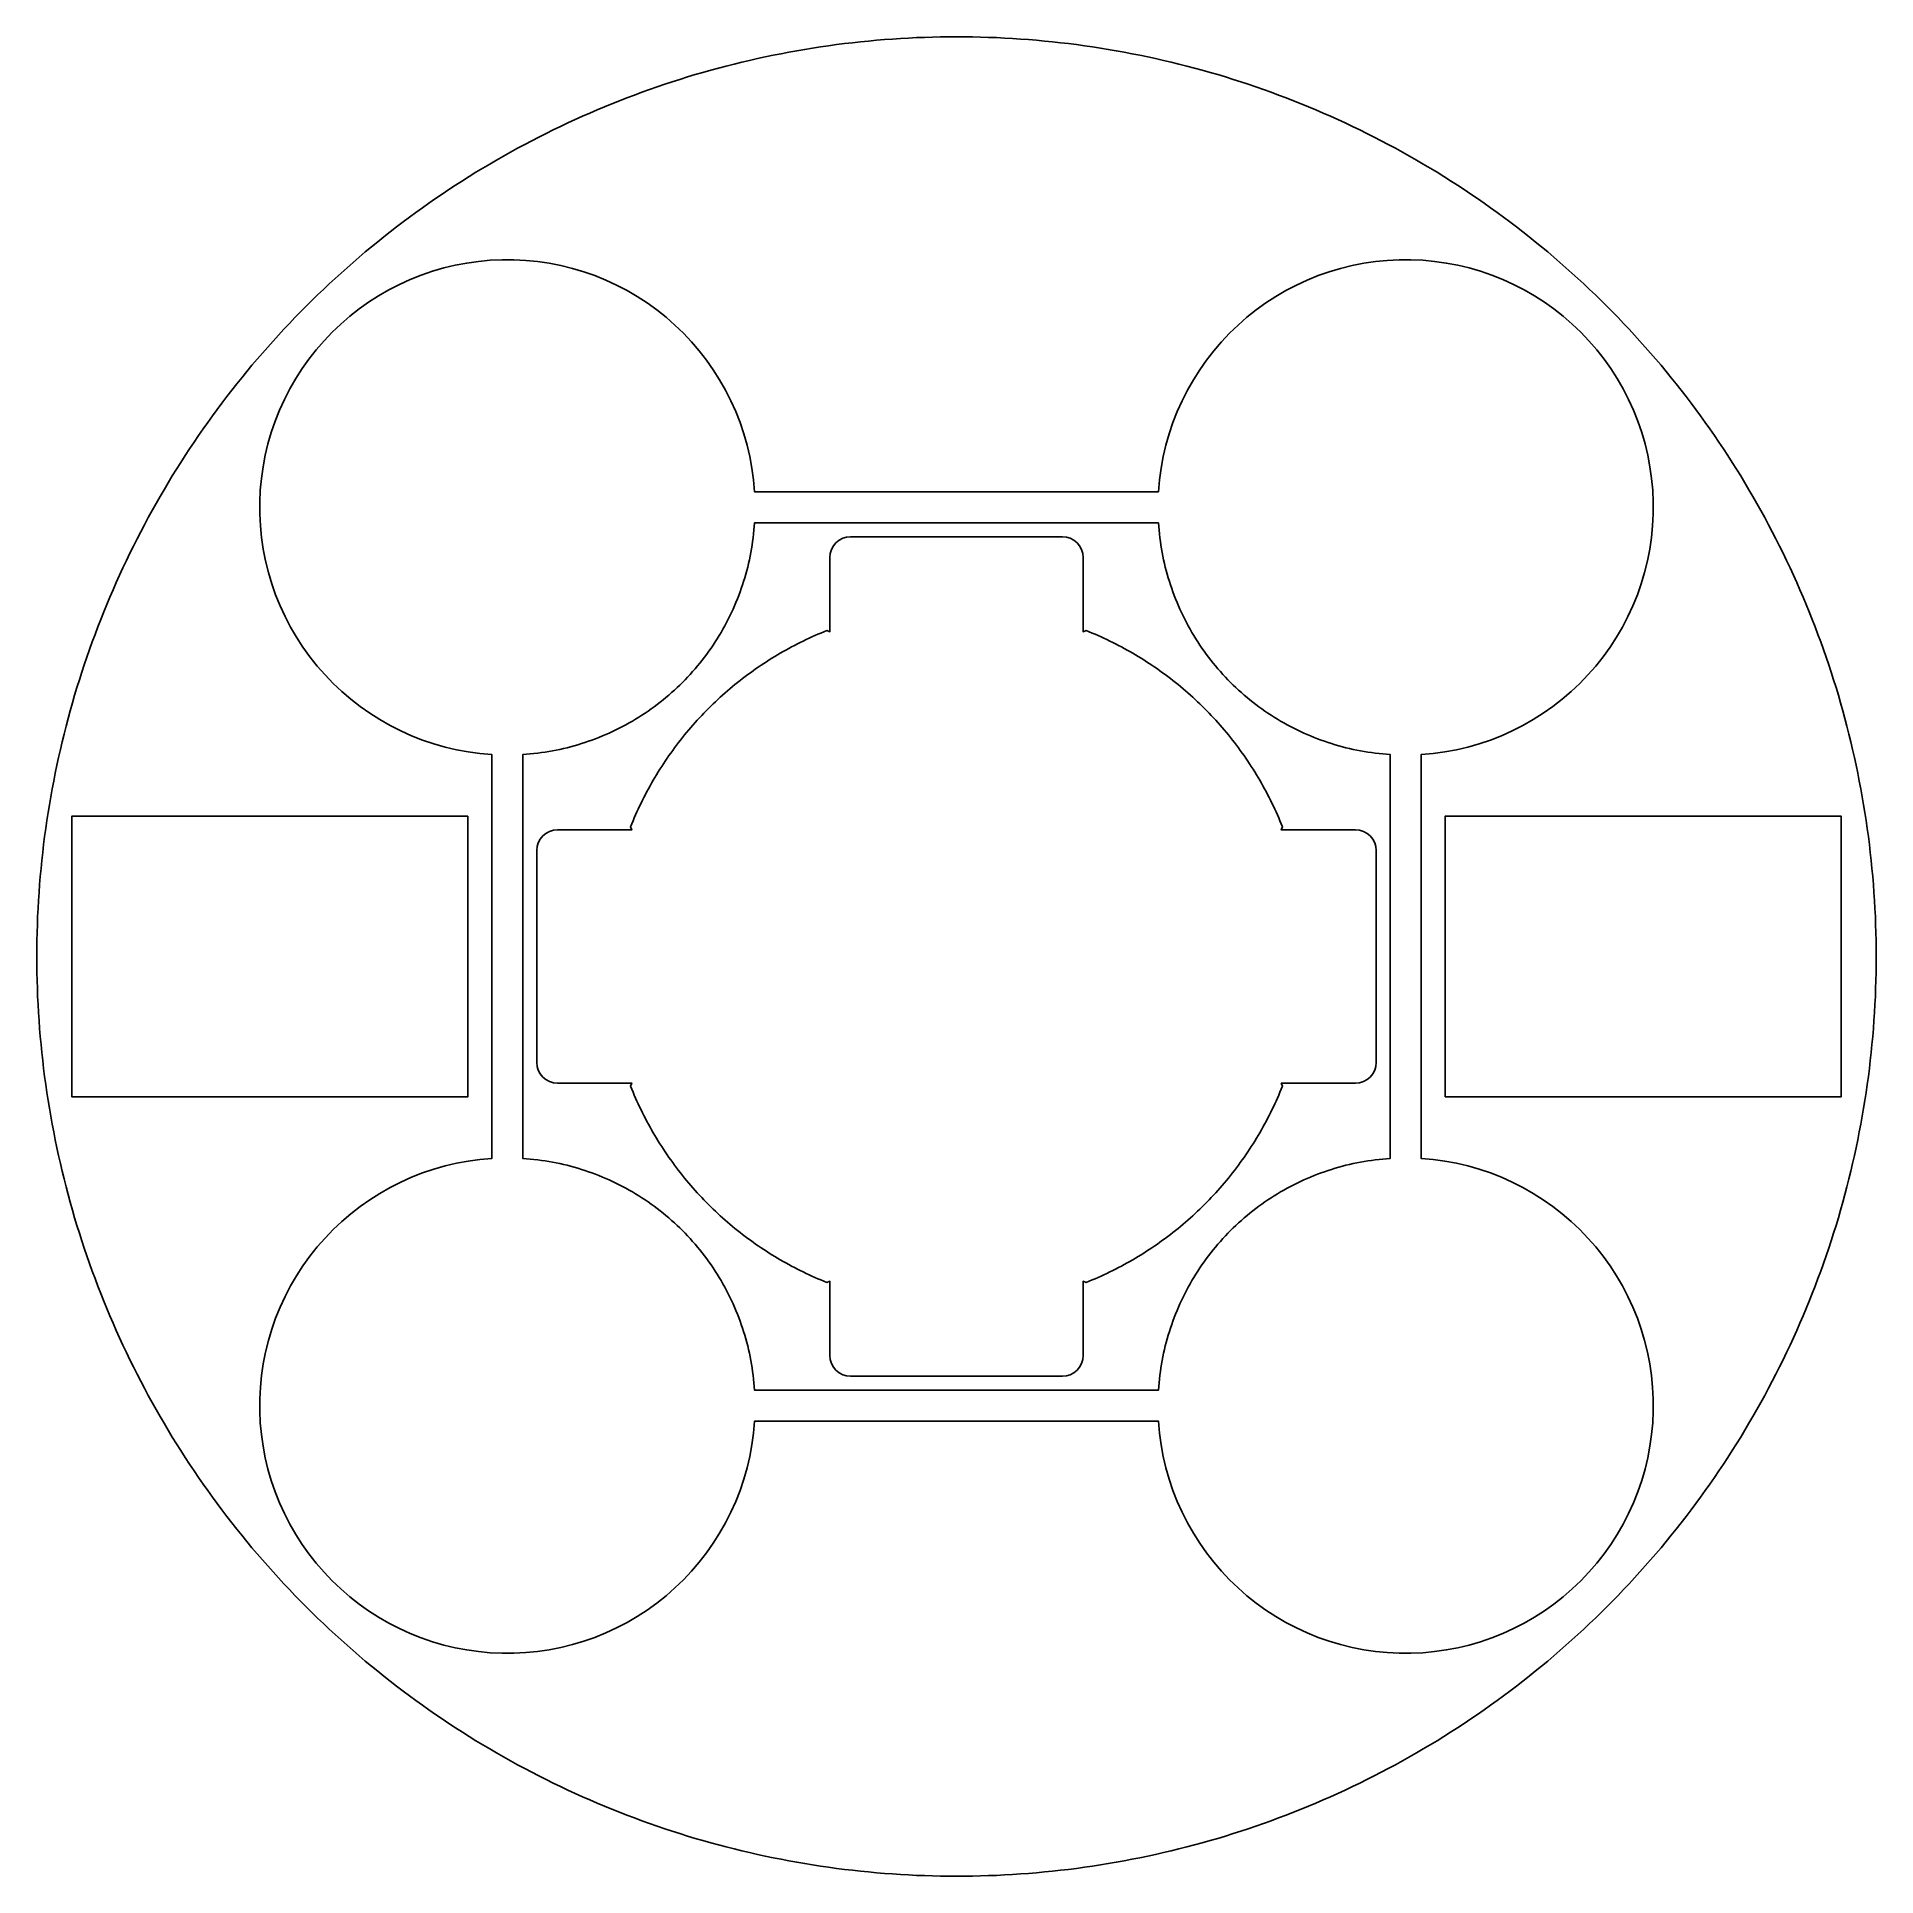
# Model space of a CAD drawing. Header units: millimetres. Extents: x -400 to 400, y -400 to 400.
import ezdxf

# ---------------------------------------------------------------- set-up
doc = ezdxf.new("R2010")
doc.units = ezdxf.units.MM

msp = doc.modelspace()

# ---------------------------------------------------------------- linework, layer by layer
at = {"layer": 'CORTE'}
for points in [[(399.6, 0), (399.5848, 3.4871), (399.5391, 6.974), (399.4631, 10.4603), (399.3566, 13.9458), (399.2197, 17.4303), (399.0524, 20.9134), (398.8547, 24.395), (398.6266, 27.8747), (398.3682, 31.3523), (398.0794, 34.8274), (397.7603, 38.3), (397.4109, 41.7696), (397.0313, 45.236), (396.6214, 48.699), (396.1814, 52.1583), (395.7111, 55.6136), (395.2107, 59.0646), (394.6803, 62.5112), (394.1197, 65.953), (393.5292, 69.3898), (392.9087, 72.8213), (392.2582, 76.2473), (391.5779, 79.6674), (390.8678, 83.0815), (390.1279, 86.4893), (389.3583, 89.8904), (388.559, 93.2848), (387.7302, 96.672), (386.8718, 100.0518), (385.984, 103.4241), (385.0667, 106.7885), (384.1202, 110.1447), (383.1444, 113.4925), (382.1394, 116.8317), (381.1053, 120.162), (380.0422, 123.4832), (378.9501, 126.7949), (377.8292, 130.097), (376.6795, 133.3892), (375.5012, 136.6712), (374.2942, 139.9429), (373.0587, 143.2038), (371.7949, 146.4539), (370.5027, 149.6928), (369.1823, 152.9203), (367.8337, 156.1362), (366.4572, 159.3401), (365.0528, 162.532), (363.6205, 165.7114), (362.1606, 168.8783), (360.6731, 172.0322), (359.1581, 175.1731), (357.6158, 178.3006), (356.0462, 181.4146), (354.4495, 184.5147), (352.8259, 187.6008), (351.1753, 190.6726), (349.498, 193.7299), (347.7941, 196.7725), (346.0638, 199.8), (344.307, 202.8123), (342.5241, 205.8092), (340.715, 208.7904), (338.88, 211.7557), (337.0192, 214.7049), (335.1328, 217.6378), (333.2208, 220.554), (331.2834, 223.4535), (329.3208, 226.3359), (327.3332, 229.2011), (325.3206, 232.0489), (323.2832, 234.879), (321.2212, 237.6912), (319.1347, 240.4853), (317.024, 243.2611), (314.8891, 246.0183), (312.7302, 248.7568), (310.5475, 251.4764), (308.3412, 254.1769), (306.1114, 256.8579), (303.8582, 259.5194), (301.5819, 262.1612), (299.2827, 264.783), (296.9607, 267.3846), (294.616, 269.9658), (292.2489, 272.5265), (289.8596, 275.0665), (287.4482, 277.5855), (285.0149, 280.0833), (282.5599, 282.5599), (280.0833, 285.0149), (277.5855, 287.4482), (275.0665, 289.8596), (272.5265, 292.2489), (269.9658, 294.616), (267.3846, 296.9607), (264.783, 299.2827), (262.1612, 301.5819), (259.5194, 303.8582), (256.8579, 306.1114), (254.1769, 308.3412), (251.4764, 310.5475), (248.7568, 312.7302), (246.0183, 314.8891), (243.2611, 317.024), (240.4853, 319.1347), (237.6912, 321.2212), (234.879, 323.2832), (232.0489, 325.3206), (229.2011, 327.3332), (226.3359, 329.3208), (223.4535, 331.2834), (220.554, 333.2208), (217.6378, 335.1328), (214.7049, 337.0192), (211.7557, 338.88), (208.7904, 340.715), (205.8092, 342.5241), (202.8123, 344.307), (199.8, 346.0638), (196.7725, 347.7941), (193.7299, 349.498), (190.6726, 351.1753), (187.6008, 352.8259), (184.5147, 354.4495), (181.4146, 356.0462), (178.3006, 357.6158), (175.1731, 359.1581), (172.0322, 360.6731), (168.8783, 362.1606), (165.7114, 363.6205), (162.532, 365.0528), (159.3401, 366.4572), (156.1362, 367.8337), (152.9203, 369.1823), (149.6928, 370.5027), (146.4539, 371.7949), (143.2038, 373.0587), (139.9429, 374.2942), (136.6712, 375.5012), (133.3892, 376.6795), (130.097, 377.8292), (126.7949, 378.9501), (123.4832, 380.0422), (120.162, 381.1053), (116.8317, 382.1394), (113.4925, 383.1444), (110.1447, 384.1202), (106.7885, 385.0667), (103.4241, 385.984), (100.0518, 386.8718), (96.672, 387.7302), (93.2848, 388.559), (89.8904, 389.3583), (86.4893, 390.1279), (83.0815, 390.8678), (79.6674, 391.5779), (76.2473, 392.2582), (72.8213, 392.9087), (69.3898, 393.5292), (65.953, 394.1197), (62.5112, 394.6803), (59.0646, 395.2107), (55.6136, 395.7111), (52.1583, 396.1814), (48.699, 396.6214), (45.236, 397.0313), (41.7696, 397.4109), (38.3, 397.7603), (34.8274, 398.0794), (31.3523, 398.3682), (27.8747, 398.6266), (24.395, 398.8547), (20.9134, 399.0524), (17.4303, 399.2197), (13.9458, 399.3566), (10.4603, 399.4631), (6.974, 399.5391), (3.4871, 399.5848), (0, 399.6), (-3.4871, 399.5848), (-6.974, 399.5391), (-10.4603, 399.4631), (-13.9458, 399.3566), (-17.4303, 399.2197), (-20.9134, 399.0524), (-24.395, 398.8547), (-27.8747, 398.6266), (-31.3523, 398.3682), (-34.8274, 398.0794), (-38.3, 397.7603), (-41.7696, 397.4109), (-45.236, 397.0313), (-48.699, 396.6214), (-52.1583, 396.1814), (-55.6136, 395.7111), (-59.0646, 395.2107), (-62.5112, 394.6803), (-65.953, 394.1197), (-69.3898, 393.5292), (-72.8213, 392.9087), (-76.2473, 392.2582), (-79.6674, 391.5779), (-83.0815, 390.8678), (-86.4893, 390.1279), (-89.8904, 389.3583), (-93.2848, 388.559), (-96.672, 387.7302), (-100.0518, 386.8718), (-103.4241, 385.984), (-106.7885, 385.0667), (-110.1447, 384.1202), (-113.4925, 383.1444), (-116.8317, 382.1394), (-120.162, 381.1053), (-123.4832, 380.0422), (-126.7949, 378.9501), (-130.097, 377.8292), (-133.3892, 376.6795), (-136.6712, 375.5012), (-139.9429, 374.2942), (-143.2038, 373.0587), (-146.4539, 371.7949), (-149.6928, 370.5027), (-152.9203, 369.1823), (-156.1362, 367.8337), (-159.3401, 366.4572), (-162.532, 365.0528), (-165.7114, 363.6205), (-168.8783, 362.1606), (-172.0322, 360.6731), (-175.1731, 359.1581), (-178.3006, 357.6158), (-181.4146, 356.0462), (-184.5147, 354.4495), (-187.6008, 352.8259), (-190.6726, 351.1753), (-193.7299, 349.498), (-196.7725, 347.7941), (-199.8, 346.0638), (-202.8123, 344.307), (-205.8092, 342.5241), (-208.7904, 340.715), (-211.7557, 338.88), (-214.7049, 337.0192), (-217.6378, 335.1328), (-220.554, 333.2208), (-223.4535, 331.2834), (-226.3359, 329.3208), (-229.2011, 327.3332), (-232.0489, 325.3206), (-234.879, 323.2832), (-237.6912, 321.2212), (-240.4853, 319.1347), (-243.2611, 317.024), (-246.0183, 314.8891), (-248.7568, 312.7302), (-251.4764, 310.5475), (-254.1769, 308.3412), (-256.8579, 306.1114), (-259.5194, 303.8582), (-262.1612, 301.5819), (-264.783, 299.2827), (-267.3846, 296.9607), (-269.9658, 294.616), (-272.5265, 292.2489), (-275.0665, 289.8596), (-277.5855, 287.4482), (-280.0833, 285.0149), (-282.5599, 282.5599), (-285.0149, 280.0833), (-287.4482, 277.5855), (-289.8596, 275.0665), (-292.2489, 272.5265), (-294.616, 269.9658), (-296.9607, 267.3846), (-299.2827, 264.783), (-301.5819, 262.1612), (-303.8582, 259.5194), (-306.1114, 256.8579), (-308.3412, 254.1769), (-310.5475, 251.4764), (-312.7302, 248.7568), (-314.8891, 246.0183), (-317.024, 243.2611), (-319.1347, 240.4853), (-321.2212, 237.6912), (-323.2832, 234.879), (-325.3206, 232.0489), (-327.3332, 229.2011), (-329.3208, 226.3359), (-331.2834, 223.4535), (-333.2208, 220.554), (-335.1328, 217.6378), (-337.0192, 214.7049), (-338.88, 211.7557), (-340.715, 208.7904), (-342.5241, 205.8092), (-344.307, 202.8123), (-346.0638, 199.8), (-347.7941, 196.7725), (-349.498, 193.7299), (-351.1753, 190.6726), (-352.8259, 187.6008), (-354.4495, 184.5147), (-356.0462, 181.4146), (-357.6158, 178.3006), (-359.1581, 175.1731), (-360.6731, 172.0322), (-362.1606, 168.8783), (-363.6205, 165.7114), (-365.0528, 162.532), (-366.4572, 159.3401), (-367.8337, 156.1362), (-369.1823, 152.9203), (-370.5027, 149.6928), (-371.7949, 146.4539), (-373.0587, 143.2038), (-374.2942, 139.9429), (-375.5012, 136.6712), (-376.6795, 133.3892), (-377.8292, 130.097), (-378.9501, 126.7949), (-380.0422, 123.4832), (-381.1053, 120.162), (-382.1394, 116.8317), (-383.1444, 113.4925), (-384.1202, 110.1447), (-385.0667, 106.7885), (-385.984, 103.4241), (-386.8718, 100.0518), (-387.7302, 96.672), (-388.559, 93.2848), (-389.3583, 89.8904), (-390.1279, 86.4893), (-390.8678, 83.0815), (-391.5779, 79.6674), (-392.2582, 76.2473), (-392.9087, 72.8213), (-393.5292, 69.3898), (-394.1197, 65.953), (-394.6803, 62.5112), (-395.2107, 59.0646), (-395.7111, 55.6136), (-396.1814, 52.1583), (-396.6214, 48.699), (-397.0313, 45.236), (-397.4109, 41.7696), (-397.7603, 38.3), (-398.0794, 34.8274), (-398.3682, 31.3523), (-398.6266, 27.8747), (-398.8547, 24.395), (-399.0524, 20.9134), (-399.2197, 17.4303), (-399.3566, 13.9458), (-399.4631, 10.4603), (-399.5391, 6.974), (-399.5848, 3.4871), (-399.6, 0), (-399.5848, -3.4871), (-399.5391, -6.974), (-399.4631, -10.4603), (-399.3566, -13.9458), (-399.2197, -17.4303), (-399.0524, -20.9134), (-398.8547, -24.395), (-398.6266, -27.8747), (-398.3682, -31.3523), (-398.0794, -34.8274), (-397.7603, -38.3), (-397.4109, -41.7696), (-397.0313, -45.236), (-396.6214, -48.699), (-396.1814, -52.1583), (-395.7111, -55.6136), (-395.2107, -59.0646), (-394.6803, -62.5112), (-394.1197, -65.953), (-393.5292, -69.3898), (-392.9087, -72.8213), (-392.2582, -76.2473), (-391.5779, -79.6674), (-390.8678, -83.0815), (-390.1279, -86.4893), (-389.3583, -89.8904), (-388.559, -93.2848), (-387.7302, -96.672), (-386.8718, -100.0518), (-385.984, -103.4241), (-385.0667, -106.7885), (-384.1202, -110.1447), (-383.1444, -113.4925), (-382.1394, -116.8317), (-381.1053, -120.162), (-380.0422, -123.4832), (-378.9501, -126.7949), (-377.8292, -130.097), (-376.6795, -133.3892), (-375.5012, -136.6712), (-374.2942, -139.9429), (-373.0587, -143.2038), (-371.7949, -146.4539), (-370.5027, -149.6928), (-369.1823, -152.9203), (-367.8337, -156.1362), (-366.4572, -159.3401), (-365.0528, -162.532), (-363.6205, -165.7114), (-362.1606, -168.8783), (-360.6731, -172.0322), (-359.1581, -175.1731), (-357.6158, -178.3006), (-356.0462, -181.4146), (-354.4495, -184.5147), (-352.8259, -187.6008), (-351.1753, -190.6726), (-349.498, -193.7299), (-347.7941, -196.7725), (-346.0638, -199.8), (-344.307, -202.8123), (-342.5241, -205.8092), (-340.715, -208.7904), (-338.88, -211.7557), (-337.0192, -214.7049), (-335.1328, -217.6378), (-333.2208, -220.554), (-331.2834, -223.4535), (-329.3208, -226.3359), (-327.3332, -229.2011), (-325.3206, -232.0489), (-323.2832, -234.879), (-321.2212, -237.6912), (-319.1347, -240.4853), (-317.024, -243.2611), (-314.8891, -246.0183), (-312.7302, -248.7568), (-310.5475, -251.4764), (-308.3412, -254.1769), (-306.1114, -256.8579), (-303.8582, -259.5194), (-301.5819, -262.1612), (-299.2827, -264.783), (-296.9607, -267.3846), (-294.616, -269.9658), (-292.2489, -272.5265), (-289.8596, -275.0665), (-287.4482, -277.5855), (-285.0149, -280.0833), (-282.5599, -282.5599), (-280.0833, -285.0149), (-277.5855, -287.4482), (-275.0665, -289.8596), (-272.5265, -292.2489), (-269.9658, -294.616), (-267.3846, -296.9607), (-264.783, -299.2827), (-262.1612, -301.5819), (-259.5194, -303.8582), (-256.8579, -306.1114), (-254.1769, -308.3412), (-251.4764, -310.5475), (-248.7568, -312.7302), (-246.0183, -314.8891), (-243.2611, -317.024), (-240.4853, -319.1347), (-237.6912, -321.2212), (-234.879, -323.2832), (-232.0489, -325.3206), (-229.2011, -327.3332), (-226.3359, -329.3208), (-223.4535, -331.2834), (-220.554, -333.2208), (-217.6378, -335.1328), (-214.7049, -337.0192), (-211.7557, -338.88), (-208.7904, -340.715), (-205.8092, -342.5241), (-202.8123, -344.307), (-199.8, -346.0638), (-196.7725, -347.7941), (-193.7299, -349.498), (-190.6726, -351.1753), (-187.6008, -352.8259), (-184.5147, -354.4495), (-181.4146, -356.0462), (-178.3006, -357.6158), (-175.1731, -359.1581), (-172.0322, -360.6731), (-168.8783, -362.1606), (-165.7114, -363.6205), (-162.532, -365.0528), (-159.3401, -366.4572), (-156.1362, -367.8337), (-152.9203, -369.1823), (-149.6928, -370.5027), (-146.4539, -371.7949), (-143.2038, -373.0587), (-139.9429, -374.2942), (-136.6712, -375.5012), (-133.3892, -376.6795), (-130.097, -377.8292), (-126.7949, -378.9501), (-123.4832, -380.0422), (-120.162, -381.1053), (-116.8317, -382.1394), (-113.4925, -383.1444), (-110.1447, -384.1202), (-106.7885, -385.0667), (-103.4241, -385.984), (-100.0518, -386.8718), (-96.672, -387.7302), (-93.2848, -388.559), (-89.8904, -389.3583), (-86.4893, -390.1279), (-83.0815, -390.8678), (-79.6674, -391.5779), (-76.2473, -392.2582), (-72.8213, -392.9087), (-69.3898, -393.5292), (-65.953, -394.1197), (-62.5112, -394.6803), (-59.0646, -395.2107), (-55.6136, -395.7111), (-52.1583, -396.1814), (-48.699, -396.6214), (-45.236, -397.0313), (-41.7696, -397.4109), (-38.3, -397.7603), (-34.8274, -398.0794), (-31.3523, -398.3682), (-27.8747, -398.6266), (-24.395, -398.8547), (-20.9134, -399.0524), (-17.4303, -399.2197), (-13.9458, -399.3566), (-10.4603, -399.4631), (-6.974, -399.5391), (-3.4871, -399.5848), (0, -399.6), (3.4871, -399.5848), (6.974, -399.5391), (10.4603, -399.4631), (13.9458, -399.3566), (17.4303, -399.2197), (20.9134, -399.0524), (24.395, -398.8547), (27.8747, -398.6266), (31.3523, -398.3682), (34.8274, -398.0794), (38.3, -397.7603), (41.7696, -397.4109), (45.236, -397.0313), (48.699, -396.6214), (52.1583, -396.1814), (55.6136, -395.7111), (59.0646, -395.2107), (62.5112, -394.6803), (65.953, -394.1197), (69.3898, -393.5292), (72.8213, -392.9087), (76.2473, -392.2582), (79.6674, -391.5779), (83.0815, -390.8678), (86.4893, -390.1279), (89.8904, -389.3583), (93.2848, -388.559), (96.672, -387.7302), (100.0518, -386.8718), (103.4241, -385.984), (106.7885, -385.0667), (110.1447, -384.1202), (113.4925, -383.1444), (116.8317, -382.1394), (120.162, -381.1053), (123.4832, -380.0422), (126.7949, -378.9501), (130.097, -377.8292), (133.3892, -376.6795), (136.6712, -375.5012), (139.9429, -374.2942), (143.2038, -373.0587), (146.4539, -371.7949), (149.6928, -370.5027), (152.9203, -369.1823), (156.1362, -367.8337), (159.3401, -366.4572), (162.532, -365.0528), (165.7114, -363.6205), (168.8783, -362.1606), (172.0322, -360.6731), (175.1731, -359.1581), (178.3006, -357.6158), (181.4146, -356.0462), (184.5147, -354.4495), (187.6008, -352.8259), (190.6726, -351.1753), (193.7299, -349.498), (196.7725, -347.7941), (199.8, -346.0638), (202.8123, -344.307), (205.8092, -342.5241), (208.7904, -340.715), (211.7557, -338.88), (214.7049, -337.0192), (217.6378, -335.1328), (220.554, -333.2208), (223.4535, -331.2834), (226.3359, -329.3208), (229.2011, -327.3332), (232.0489, -325.3206), (234.879, -323.2832), (237.6912, -321.2212), (240.4853, -319.1347), (243.2611, -317.024), (246.0183, -314.8891), (248.7568, -312.7302), (251.4764, -310.5475), (254.1769, -308.3412), (256.8579, -306.1114), (259.5194, -303.8582), (262.1612, -301.5819), (264.783, -299.2827), (267.3846, -296.9607), (269.9658, -294.616), (272.5265, -292.2489), (275.0665, -289.8596), (277.5855, -287.4482), (280.0833, -285.0149), (282.5599, -282.5599), (285.0149, -280.0833), (287.4482, -277.5855), (289.8596, -275.0665), (292.2489, -272.5265), (294.616, -269.9658), (296.9607, -267.3846), (299.2827, -264.783), (301.5819, -262.1612), (303.8582, -259.5194), (306.1114, -256.8579), (308.3412, -254.1769), (310.5475, -251.4764), (312.7302, -248.7568), (314.8891, -246.0183), (317.024, -243.2611), (319.1347, -240.4853), (321.2212, -237.6912), (323.2832, -234.879), (325.3206, -232.0489), (327.3332, -229.2011), (329.3208, -226.3359), (331.2834, -223.4535), (333.2208, -220.554), (335.1328, -217.6378), (337.0192, -214.7049), (338.88, -211.7557), (340.715, -208.7904), (342.5241, -205.8092), (344.307, -202.8123), (346.0638, -199.8), (347.7941, -196.7725), (349.498, -193.7299), (351.1753, -190.6726), (352.8259, -187.6008), (354.4495, -184.5147), (356.0462, -181.4146), (357.6158, -178.3006), (359.1581, -175.1731), (360.6731, -172.0322), (362.1606, -168.8783), (363.6205, -165.7114), (365.0528, -162.532), (366.4572, -159.3401), (367.8337, -156.1362), (369.1823, -152.9203), (370.5027, -149.6928), (371.7949, -146.4539), (373.0587, -143.2038), (374.2942, -139.9429), (375.5012, -136.6712), (376.6795, -133.3892), (377.8292, -130.097), (378.9501, -126.7949), (380.0422, -123.4832), (381.1053, -120.162), (382.1394, -116.8317), (383.1444, -113.4925), (384.1202, -110.1447), (385.0667, -106.7885), (385.984, -103.4241), (386.8718, -100.0518), (387.7302, -96.672), (388.559, -93.2848), (389.3583, -89.8904), (390.1279, -86.4893), (390.8678, -83.0815), (391.5779, -79.6674), (392.2582, -76.2473), (392.9087, -72.8213), (393.5292, -69.3898), (394.1197, -65.953), (394.6803, -62.5112), (395.2107, -59.0646), (395.7111, -55.6136), (396.1814, -52.1583), (396.6214, -48.699), (397.0313, -45.236), (397.4109, -41.7696), (397.7603, -38.3), (398.0794, -34.8274), (398.3682, -31.3523), (398.6266, -27.8747), (398.8547, -24.395), (399.0524, -20.9134), (399.2197, -17.4303), (399.3566, -13.9458), (399.4631, -10.4603), (399.5391, -6.974), (399.5848, -3.4871)], [(87.7734, 201.9115), (-87.7734, 201.9115), (-88.2183, 207.0328), (-88.9074, 212.127), (-89.8389, 217.1825), (-91.0109, 222.1877), (-92.4206, 227.1312), (-94.0647, 232.0018), (-95.9397, 236.7883), (-98.041, 241.4797), (-100.3641, 246.0655), (-102.9035, 250.5351), (-105.6536, 254.8782), (-108.6079, 259.0851), (-111.7597, 263.1461), (-115.1019, 267.0519), (-118.6269, 270.7936), (-122.3265, 274.3627), (-126.1924, 277.751), (-130.2157, 280.9508), (-134.3873, 283.9548), (-138.6975, 286.7561), (-143.1366, 289.3484), (-147.6945, 291.7257), (-152.3607, 293.8826), (-157.1246, 295.8141), (-161.9754, 297.516), (-166.9018, 298.9842), (-171.8928, 300.2154), (-176.9369, 301.2069), (-182.0226, 301.9563), (-187.1382, 302.4619), (-192.2722, 302.7227), (-197.4128, 302.7379), (-202.5482, 302.5076), (-207.6668, 302.0323), (-212.7568, 301.3131), (-217.8067, 300.3516), (-222.8049, 299.1499), (-227.74, 297.711), (-232.6007, 296.0379), (-237.376, 294.1347), (-242.0549, 292.0055), (-246.6268, 289.6553), (-251.0812, 287.0894), (-255.408, 284.3137), (-259.5973, 281.3345), (-263.6395, 278.1586), (-267.5254, 274.7932), (-271.2462, 271.2462), (-274.7932, 267.5254), (-278.1586, 263.6395), (-281.3345, 259.5973), (-284.3137, 255.408), (-287.0894, 251.0812), (-289.6553, 246.6268), (-292.0055, 242.0549), (-294.1347, 237.376), (-296.0379, 232.6007), (-297.711, 227.74), (-299.1499, 222.8049), (-300.3516, 217.8067), (-301.3131, 212.7568), (-302.0323, 207.6668), (-302.5076, 202.5482), (-302.7379, 197.4128), (-302.7227, 192.2722), (-302.4619, 187.1382), (-301.9563, 182.0226), (-301.2069, 176.9369), (-300.2154, 171.8928), (-298.9842, 166.9018), (-297.516, 161.9754), (-295.8141, 157.1246), (-293.8826, 152.3607), (-291.7257, 147.6945), (-289.3484, 143.1366), (-286.7561, 138.6975), (-283.9548, 134.3873), (-280.9508, 130.2157), (-277.751, 126.1924), (-274.3627, 122.3265), (-270.7936, 118.6269), (-267.0519, 115.1019), (-263.1461, 111.7597), (-259.0851, 108.6079), (-254.8782, 105.6536), (-250.5351, 102.9035), (-246.0655, 100.3641), (-241.4797, 98.041), (-236.7883, 95.9397), (-232.0018, 94.0647), (-227.1312, 92.4206), (-222.1877, 91.0109), (-217.1825, 89.8389), (-212.127, 88.9074), (-207.0328, 88.2183), (-201.9115, 87.7734), (-201.9115, 87.7734), (-201.9115, -87.7734), (-207.0328, -88.2183), (-212.127, -88.9074), (-217.1825, -89.8389), (-222.1877, -91.0109), (-227.1312, -92.4206), (-232.0018, -94.0647), (-236.7883, -95.9397), (-241.4797, -98.041), (-246.0655, -100.3641), (-250.5351, -102.9035), (-254.8782, -105.6536), (-259.0851, -108.6079), (-263.1461, -111.7597), (-267.0519, -115.1019), (-270.7936, -118.6269), (-274.3627, -122.3265), (-277.751, -126.1924), (-280.9508, -130.2157), (-283.9548, -134.3873), (-286.7561, -138.6975), (-289.3484, -143.1366), (-291.7257, -147.6945), (-293.8826, -152.3607), (-295.8141, -157.1246), (-297.516, -161.9754), (-298.9842, -166.9018), (-300.2154, -171.8928), (-301.2069, -176.9369), (-301.9563, -182.0226), (-302.4619, -187.1382), (-302.7227, -192.2722), (-302.7379, -197.4128), (-302.5076, -202.5482), (-302.0323, -207.6668), (-301.3131, -212.7568), (-300.3516, -217.8067), (-299.1499, -222.8049), (-297.711, -227.74), (-296.0379, -232.6007), (-294.1347, -237.376), (-292.0055, -242.0549), (-289.6553, -246.6268), (-287.0894, -251.0812), (-284.3137, -255.408), (-281.3345, -259.5973), (-278.1586, -263.6395), (-274.7932, -267.5254), (-271.2462, -271.2462), (-267.5254, -274.7932), (-263.6395, -278.1586), (-259.5973, -281.3345), (-255.408, -284.3137), (-251.0812, -287.0894), (-246.6268, -289.6553), (-242.0549, -292.0055), (-237.376, -294.1347), (-232.6007, -296.0379), (-227.74, -297.711), (-222.8049, -299.1499), (-217.8067, -300.3516), (-212.7568, -301.3131), (-207.6668, -302.0323), (-202.5482, -302.5076), (-197.4128, -302.7379), (-192.2722, -302.7227), (-187.1382, -302.4619), (-182.0226, -301.9563), (-176.9369, -301.2069), (-171.8928, -300.2154), (-166.9018, -298.9842), (-161.9754, -297.516), (-157.1246, -295.8141), (-152.3607, -293.8826), (-147.6945, -291.7257), (-143.1366, -289.3484), (-138.6975, -286.7561), (-134.3873, -283.9548), (-130.2157, -280.9508), (-126.1924, -277.751), (-122.3265, -274.3627), (-118.6269, -270.7936), (-115.1019, -267.0519), (-111.7597, -263.1461), (-108.6079, -259.0851), (-105.6536, -254.8782), (-102.9035, -250.5351), (-100.3641, -246.0655), (-98.041, -241.4797), (-95.9397, -236.7883), (-94.0647, -232.0018), (-92.4206, -227.1312), (-91.0109, -222.1877), (-89.8389, -217.1825), (-88.9074, -212.127), (-88.2183, -207.0328), (-87.7734, -201.9115), (-87.7734, -201.9115), (87.7734, -201.9115), (88.2183, -207.0328), (88.9074, -212.127), (89.8389, -217.1825), (91.0109, -222.1877), (92.4206, -227.1312), (94.0647, -232.0018), (95.9397, -236.7883), (98.041, -241.4797), (100.3641, -246.0655), (102.9035, -250.5351), (105.6536, -254.8782), (108.6079, -259.0851), (111.7597, -263.1461), (115.1019, -267.0519), (118.6269, -270.7936), (122.3265, -274.3627), (126.1924, -277.751), (130.2157, -280.9508), (134.3873, -283.9548), (138.6975, -286.7561), (143.1366, -289.3484), (147.6945, -291.7257), (152.3607, -293.8826), (157.1246, -295.8141), (161.9754, -297.516), (166.9018, -298.9842), (171.8928, -300.2154), (176.9369, -301.2069), (182.0226, -301.9563), (187.1382, -302.4619), (192.2722, -302.7227), (197.4128, -302.7379), (202.5482, -302.5076), (207.6668, -302.0323), (212.7568, -301.3131), (217.8067, -300.3516), (222.8049, -299.1499), (227.74, -297.711), (232.6007, -296.0379), (237.376, -294.1347), (242.0549, -292.0055), (246.6268, -289.6553), (251.0812, -287.0894), (255.408, -284.3137), (259.5973, -281.3345), (263.6395, -278.1586), (267.5254, -274.7932), (271.2462, -271.2462), (274.7932, -267.5254), (278.1586, -263.6395), (281.3345, -259.5973), (284.3137, -255.408), (287.0894, -251.0812), (289.6553, -246.6268), (292.0055, -242.0549), (294.1347, -237.376), (296.0379, -232.6007), (297.711, -227.74), (299.1499, -222.8049), (300.3516, -217.8067), (301.3131, -212.7568), (302.0323, -207.6668), (302.5076, -202.5482), (302.7379, -197.4128), (302.7227, -192.2722), (302.4619, -187.1382), (301.9563, -182.0226), (301.2069, -176.9369), (300.2154, -171.8928), (298.9842, -166.9018), (297.516, -161.9754), (295.8141, -157.1246), (293.8826, -152.3607), (291.7257, -147.6945), (289.3484, -143.1366), (286.7561, -138.6975), (283.9548, -134.3873), (280.9508, -130.2157), (277.751, -126.1924), (274.3627, -122.3265), (270.7936, -118.6269), (267.0519, -115.1019), (263.1461, -111.7597), (259.0851, -108.6079), (254.8782, -105.6536), (250.5351, -102.9035), (246.0655, -100.3641), (241.4797, -98.041), (236.7883, -95.9397), (232.0018, -94.0647), (227.1312, -92.4206), (222.1877, -91.0109), (217.1825, -89.8389), (212.127, -88.9074), (207.0328, -88.2183), (201.9115, -87.7734), (201.9115, -87.7734), (201.9115, 87.7734), (207.0328, 88.2183), (212.127, 88.9074), (217.1825, 89.8389), (222.1877, 91.0109), (227.1312, 92.4206), (232.0018, 94.0647), (236.7883, 95.9397), (241.4797, 98.041), (246.0655, 100.3641), (250.5351, 102.9035), (254.8782, 105.6536), (259.0851, 108.6079), (263.1461, 111.7597), (267.0519, 115.1019), (270.7936, 118.6269), (274.3627, 122.3265), (277.751, 126.1924), (280.9508, 130.2157), (283.9548, 134.3873), (286.7561, 138.6975), (289.3484, 143.1366), (291.7257, 147.6945), (293.8826, 152.3607), (295.8141, 157.1246), (297.516, 161.9754), (298.9842, 166.9018), (300.2154, 171.8928), (301.2069, 176.9369), (301.9563, 182.0226), (302.4619, 187.1382), (302.7227, 192.2722), (302.7379, 197.4128), (302.5076, 202.5482), (302.0323, 207.6668), (301.3131, 212.7568), (300.3516, 217.8067), (299.1499, 222.8049), (297.711, 227.74), (296.0379, 232.6007), (294.1347, 237.376), (292.0055, 242.0549), (289.6553, 246.6268), (287.0894, 251.0812), (284.3137, 255.408), (281.3345, 259.5973), (278.1586, 263.6395), (274.7932, 267.5254), (271.2462, 271.2462), (267.5254, 274.7932), (263.6395, 278.1586), (259.5973, 281.3345), (255.408, 284.3137), (251.0812, 287.0894), (246.6268, 289.6553), (242.0549, 292.0055), (237.376, 294.1347), (232.6007, 296.0379), (227.74, 297.711), (222.8049, 299.1499), (217.8067, 300.3516), (212.7568, 301.3131), (207.6668, 302.0323), (202.5482, 302.5076), (197.4128, 302.7379), (192.2722, 302.7227), (187.1382, 302.4619), (182.0226, 301.9563), (176.9369, 301.2069), (171.8928, 300.2154), (166.9018, 298.9842), (161.9754, 297.516), (157.1246, 295.8141), (152.3607, 293.8826), (147.6945, 291.7257), (143.1366, 289.3484), (138.6975, 286.7561), (134.3873, 283.9548), (130.2157, 280.9508), (126.1924, 277.751), (122.3265, 274.3627), (118.6269, 270.7936), (115.1019, 267.0519), (111.7597, 263.1461), (108.6079, 259.0851), (105.6536, 254.8782), (102.9035, 250.5351), (100.3641, 246.0655), (98.041, 241.4797), (95.9397, 236.7883), (94.0647, 232.0018), (92.4206, 227.1312), (91.0109, 222.1877), (89.8389, 217.1825), (88.9074, 212.127), (88.2183, 207.0328), (87.7734, 201.9115)], [(87.7734, 188.4115), (-87.7734, 188.4115), (-87.8872, 186.7956), (-88.0253, 185.1816), (-88.1877, 183.5699), (-88.3743, 181.9608), (-88.5851, 180.3548), (-88.8201, 178.752), (-89.0792, 177.153), (-89.3623, 175.5581), (-89.6694, 173.9676), (-90.0004, 172.3819), (-90.3552, 170.8014), (-90.7338, 169.2264), (-91.1361, 167.6572), (-91.5619, 166.0943), (-92.0113, 164.538), (-92.484, 162.9887), (-92.9799, 161.4466), (-93.4991, 159.9122), (-94.0412, 158.3857), (-94.6063, 156.8676), (-95.1942, 155.3582), (-95.8047, 153.8578), (-96.4378, 152.3667), (-97.0932, 150.8854), (-97.7708, 149.4141), (-98.4706, 147.9531), (-99.1922, 146.5029), (-99.9356, 145.0637), (-100.7006, 143.6358), (-101.4869, 142.2196), (-102.2945, 140.8154), (-103.1232, 139.4236), (-103.9727, 138.0443), (-104.8429, 136.678), (-105.7335, 135.325), (-106.6445, 133.9855), (-107.5754, 132.6599), (-108.5263, 131.3484), (-109.4967, 130.0515), (-110.4866, 128.7692), (-111.4957, 127.5021), (-112.5237, 126.2502), (-113.5705, 125.014), (-114.6357, 123.7936), (-115.7192, 122.5895), (-116.8208, 121.4018), (-117.94, 120.2308), (-119.0768, 119.0768), (-120.2308, 117.94), (-121.4018, 116.8208), (-122.5895, 115.7192), (-123.7936, 114.6357), (-125.014, 113.5705), (-126.2502, 112.5237), (-127.5021, 111.4957), (-128.7692, 110.4866), (-130.0515, 109.4967), (-131.3484, 108.5263), (-132.6599, 107.5754), (-133.9855, 106.6445), (-135.325, 105.7335), (-136.678, 104.8429), (-138.0443, 103.9727), (-139.4236, 103.1232), (-140.8154, 102.2945), (-142.2196, 101.4869), (-143.6358, 100.7006), (-145.0637, 99.9356), (-146.5029, 99.1922), (-147.9531, 98.4706), (-149.4141, 97.7708), (-150.8854, 97.0932), (-152.3667, 96.4378), (-153.8578, 95.8047), (-155.3582, 95.1942), (-156.8676, 94.6063), (-158.3857, 94.0412), (-159.9122, 93.4991), (-161.4466, 92.9799), (-162.9887, 92.484), (-164.538, 92.0113), (-166.0943, 91.5619), (-167.6572, 91.1361), (-169.2264, 90.7338), (-170.8014, 90.3552), (-172.3819, 90.0004), (-173.9676, 89.6694), (-175.5581, 89.3623), (-177.153, 89.0792), (-178.752, 88.8201), (-180.3548, 88.5851), (-181.9608, 88.3743), (-183.5699, 88.1877), (-185.1816, 88.0253), (-186.7956, 87.8872), (-188.4115, 87.7734), (-188.4115, 87.7734), (-188.4115, -87.7734), (-186.7956, -87.8872), (-185.1816, -88.0253), (-183.5699, -88.1877), (-181.9608, -88.3743), (-180.3548, -88.5851), (-178.752, -88.8201), (-177.153, -89.0792), (-175.5581, -89.3623), (-173.9676, -89.6694), (-172.3819, -90.0004), (-170.8014, -90.3552), (-169.2264, -90.7338), (-167.6572, -91.1361), (-166.0943, -91.5619), (-164.538, -92.0113), (-162.9887, -92.484), (-161.4466, -92.9799), (-159.9122, -93.4991), (-158.3857, -94.0412), (-156.8676, -94.6063), (-155.3582, -95.1942), (-153.8578, -95.8047), (-152.3667, -96.4378), (-150.8854, -97.0932), (-149.4141, -97.7708), (-147.9531, -98.4706), (-146.5029, -99.1922), (-145.0637, -99.9356), (-143.6358, -100.7006), (-142.2196, -101.4869), (-140.8154, -102.2945), (-139.4236, -103.1232), (-138.0443, -103.9727), (-136.678, -104.8429), (-135.325, -105.7335), (-133.9855, -106.6445), (-132.6599, -107.5754), (-131.3484, -108.5263), (-130.0515, -109.4967), (-128.7692, -110.4866), (-127.5021, -111.4957), (-126.2502, -112.5237), (-125.014, -113.5705), (-123.7936, -114.6357), (-122.5895, -115.7192), (-121.4018, -116.8208), (-120.2308, -117.94), (-119.0768, -119.0768), (-117.94, -120.2308), (-116.8208, -121.4018), (-115.7192, -122.5895), (-114.6357, -123.7936), (-113.5705, -125.014), (-112.5237, -126.2502), (-111.4957, -127.5021), (-110.4866, -128.7692), (-109.4967, -130.0515), (-108.5263, -131.3484), (-107.5754, -132.6599), (-106.6445, -133.9855), (-105.7335, -135.325), (-104.8429, -136.678), (-103.9727, -138.0443), (-103.1232, -139.4236), (-102.2945, -140.8154), (-101.4869, -142.2196), (-100.7006, -143.6358), (-99.9356, -145.0637), (-99.1922, -146.5029), (-98.4706, -147.9531), (-97.7708, -149.4141), (-97.0932, -150.8854), (-96.4378, -152.3667), (-95.8047, -153.8578), (-95.1942, -155.3582), (-94.6063, -156.8676), (-94.0412, -158.3857), (-93.4991, -159.9122), (-92.9799, -161.4466), (-92.484, -162.9887), (-92.0113, -164.538), (-91.5619, -166.0943), (-91.1361, -167.6572), (-90.7338, -169.2264), (-90.3552, -170.8014), (-90.0004, -172.3819), (-89.6694, -173.9676), (-89.3623, -175.5581), (-89.0792, -177.153), (-88.8201, -178.752), (-88.5851, -180.3548), (-88.3743, -181.9608), (-88.1877, -183.5699), (-88.0253, -185.1816), (-87.8872, -186.7956), (-87.7734, -188.4115), (-87.7734, -188.4115), (87.7734, -188.4115), (87.8872, -186.7956), (88.0253, -185.1816), (88.1877, -183.5699), (88.3743, -181.9608), (88.5851, -180.3548), (88.8201, -178.752), (89.0792, -177.153), (89.3623, -175.5581), (89.6694, -173.9676), (90.0004, -172.3819), (90.3552, -170.8014), (90.7338, -169.2264), (91.1361, -167.6572), (91.5619, -166.0943), (92.0113, -164.538), (92.484, -162.9887), (92.9799, -161.4466), (93.4991, -159.9122), (94.0412, -158.3857), (94.6063, -156.8676), (95.1942, -155.3582), (95.8047, -153.8578), (96.4378, -152.3667), (97.0932, -150.8854), (97.7708, -149.4141), (98.4706, -147.9531), (99.1922, -146.5029), (99.9356, -145.0637), (100.7006, -143.6358), (101.4869, -142.2196), (102.2945, -140.8154), (103.1232, -139.4236), (103.9727, -138.0443), (104.8429, -136.678), (105.7335, -135.325), (106.6445, -133.9855), (107.5754, -132.6599), (108.5263, -131.3484), (109.4967, -130.0515), (110.4866, -128.7692), (111.4957, -127.5021), (112.5237, -126.2502), (113.5705, -125.014), (114.6357, -123.7936), (115.7192, -122.5895), (116.8208, -121.4018), (117.94, -120.2308), (119.0768, -119.0768), (120.2308, -117.94), (121.4018, -116.8208), (122.5895, -115.7192), (123.7936, -114.6357), (125.014, -113.5705), (126.2502, -112.5237), (127.5021, -111.4957), (128.7692, -110.4866), (130.0515, -109.4967), (131.3484, -108.5263), (132.6599, -107.5754), (133.9855, -106.6445), (135.325, -105.7335), (136.678, -104.8429), (138.0443, -103.9727), (139.4236, -103.1232), (140.8154, -102.2945), (142.2196, -101.4869), (143.6358, -100.7006), (145.0637, -99.9356), (146.5029, -99.1922), (147.9531, -98.4706), (149.4141, -97.7708), (150.8854, -97.0932), (152.3667, -96.4378), (153.8578, -95.8047), (155.3582, -95.1942), (156.8676, -94.6063), (158.3857, -94.0412), (159.9122, -93.4991), (161.4466, -92.9799), (162.9887, -92.484), (164.538, -92.0113), (166.0943, -91.5619), (167.6572, -91.1361), (169.2264, -90.7338), (170.8014, -90.3552), (172.3819, -90.0004), (173.9676, -89.6694), (175.5581, -89.3623), (177.153, -89.0792), (178.752, -88.8201), (180.3548, -88.5851), (181.9608, -88.3743), (183.5699, -88.1877), (185.1816, -88.0253), (186.7956, -87.8872), (188.4115, -87.7734), (188.4115, -87.7734), (188.4115, 87.7734), (186.7956, 87.8872), (185.1816, 88.0253), (183.5699, 88.1877), (181.9608, 88.3743), (180.3548, 88.5851), (178.752, 88.8201), (177.153, 89.0792), (175.5581, 89.3623), (173.9676, 89.6694), (172.3819, 90.0004), (170.8014, 90.3552), (169.2264, 90.7338), (167.6572, 91.1361), (166.0943, 91.5619), (164.538, 92.0113), (162.9887, 92.484), (161.4466, 92.9799), (159.9122, 93.4991), (158.3857, 94.0412), (156.8676, 94.6063), (155.3582, 95.1942), (153.8578, 95.8047), (152.3667, 96.4378), (150.8854, 97.0932), (149.4141, 97.7708), (147.9531, 98.4706), (146.5029, 99.1922), (145.0637, 99.9356), (143.6358, 100.7006), (142.2196, 101.4869), (140.8154, 102.2945), (139.4236, 103.1232), (138.0443, 103.9727), (136.678, 104.8429), (135.325, 105.7335), (133.9855, 106.6445), (132.6599, 107.5754), (131.3484, 108.5263), (130.0515, 109.4967), (128.7692, 110.4866), (127.5021, 111.4957), (126.2502, 112.5237), (125.014, 113.5705), (123.7936, 114.6357), (122.5895, 115.7192), (121.4018, 116.8208), (120.2308, 117.94), (119.0768, 119.0768), (117.94, 120.2308), (116.8208, 121.4018), (115.7192, 122.5895), (114.6357, 123.7936), (113.5705, 125.014), (112.5237, 126.2502), (111.4957, 127.5021), (110.4866, 128.7692), (109.4967, 130.0515), (108.5263, 131.3484), (107.5754, 132.6599), (106.6445, 133.9855), (105.7335, 135.325), (104.8429, 136.678), (103.9727, 138.0443), (103.1232, 139.4236), (102.2945, 140.8154), (101.4869, 142.2196), (100.7006, 143.6358), (99.9356, 145.0637), (99.1922, 146.5029), (98.4706, 147.9531), (97.7708, 149.4141), (97.0932, 150.8854), (96.4378, 152.3667), (95.8047, 153.8578), (95.1942, 155.3582), (94.6063, 156.8676), (94.0412, 158.3857), (93.4991, 159.9122), (92.9799, 161.4466), (92.484, 162.9887), (92.0113, 164.538), (91.5619, 166.0943), (91.1361, 167.6572), (90.7338, 169.2264), (90.3552, 170.8014), (90.0004, 172.3819), (89.6694, 173.9676), (89.3623, 175.5581), (89.0792, 177.153), (88.8201, 178.752), (88.5851, 180.3548), (88.3743, 181.9608), (88.1877, 183.5699), (88.0253, 185.1816), (87.8872, 186.7956), (87.7734, 188.4115)], [(141.1294, -55), (173.4, -55), (175.1558, -54.8271), (176.8442, -54.3149), (178.4001, -53.4832), (179.764, -52.364), (180.8832, -51.0001), (181.7149, -49.4442), (182.2271, -47.7558), (182.4, -46), (182.4, 46), (182.2271, 47.7558), (181.7149, 49.4442), (180.8832, 51.0001), (179.764, 52.364), (178.4001, 53.4832), (176.8442, 54.3149), (175.1558, 54.8271), (173.4, 55), (173.4, 55), (141.1294, 55), (141.6147, 56.3121), (141.0878, 57.6194), (140.5489, 58.9217), (139.998, 60.219), (139.4351, 61.5111), (138.8602, 62.798), (138.2735, 64.0795), (137.675, 65.3556), (137.0647, 66.626), (136.4427, 67.8908), (135.809, 69.1497), (135.1637, 70.4027), (134.5068, 71.6498), (133.8384, 72.8906), (133.1586, 74.1253), (132.4673, 75.3536), (131.7648, 76.5754), (131.051, 77.7907), (130.326, 78.9994), (129.5898, 80.2013), (128.8425, 81.3963), (128.0842, 82.5844), (127.315, 83.7654), (126.5349, 84.9393), (125.744, 86.1059), (124.9423, 87.2651), (124.1299, 88.4168), (123.3069, 89.561), (122.4733, 90.6976), (121.6293, 91.8263), (120.7749, 92.9473), (119.9101, 94.0602), (119.0351, 95.1652), (118.1499, 96.2619), (117.2546, 97.3505), (116.3493, 98.4307), (115.434, 99.5025), (114.5088, 100.5658), (113.5739, 101.6205), (112.6292, 102.6665), (111.6749, 103.7038), (110.7111, 104.7321), (109.7378, 105.7515), (108.7551, 106.7619), (107.7631, 107.7631), (106.7619, 108.7551), (105.7515, 109.7378), (104.7321, 110.7111), (103.7038, 111.6749), (102.6665, 112.6292), (101.6205, 113.5739), (100.5658, 114.5088), (99.5025, 115.434), (98.4307, 116.3493), (97.3505, 117.2546), (96.2619, 118.1499), (95.1652, 119.0351), (94.0602, 119.9101), (92.9473, 120.7749), (91.8263, 121.6293), (90.6976, 122.4733), (89.561, 123.3069), (88.4168, 124.1299), (87.2651, 124.9423), (86.1059, 125.744), (84.9393, 126.5349), (83.7654, 127.315), (82.5844, 128.0842), (81.3963, 128.8425), (80.2013, 129.5898), (78.9994, 130.326), (77.7907, 131.051), (76.5754, 131.7648), (75.3536, 132.4673), (74.1253, 133.1586), (72.8906, 133.8384), (71.6498, 134.5068), (70.4027, 135.1637), (69.1497, 135.809), (67.8908, 136.4427), (66.626, 137.0647), (65.3556, 137.675), (64.0795, 138.2735), (62.798, 138.8602), (61.5111, 139.4351), (60.219, 139.998), (58.9217, 140.5489), (57.6194, 141.0878), (56.3121, 141.6147), (55, 141.1294), (55, 173.4), (54.8271, 175.1558), (54.3149, 176.8442), (53.4832, 178.4001), (52.364, 179.764), (51.0001, 180.8832), (49.4442, 181.7149), (47.7558, 182.2271), (46, 182.4), (-46, 182.4), (-47.7558, 182.2271), (-49.4442, 181.7149), (-51.0001, 180.8832), (-52.364, 179.764), (-53.4832, 178.4001), (-54.3149, 176.8442), (-54.8271, 175.1558), (-55, 173.4), (-55, 173.4), (-55, 141.1294), (-56.3121, 141.6147), (-57.6194, 141.0878), (-58.9217, 140.5489), (-60.219, 139.998), (-61.5111, 139.4351), (-62.798, 138.8602), (-64.0795, 138.2735), (-65.3556, 137.675), (-66.626, 137.0647), (-67.8908, 136.4427), (-69.1497, 135.809), (-70.4027, 135.1637), (-71.6498, 134.5068), (-72.8906, 133.8384), (-74.1253, 133.1586), (-75.3536, 132.4673), (-76.5754, 131.7648), (-77.7907, 131.051), (-78.9994, 130.326), (-80.2013, 129.5898), (-81.3963, 128.8425), (-82.5844, 128.0842), (-83.7654, 127.315), (-84.9393, 126.5349), (-86.1059, 125.744), (-87.2651, 124.9423), (-88.4168, 124.1299), (-89.561, 123.3069), (-90.6976, 122.4733), (-91.8263, 121.6293), (-92.9473, 120.7749), (-94.0602, 119.9101), (-95.1652, 119.0351), (-96.2619, 118.1499), (-97.3505, 117.2546), (-98.4307, 116.3493), (-99.5025, 115.434), (-100.5658, 114.5088), (-101.6205, 113.5739), (-102.6665, 112.6292), (-103.7038, 111.6749), (-104.7321, 110.7111), (-105.7515, 109.7378), (-106.7619, 108.7551), (-107.7631, 107.7631), (-108.7551, 106.7619), (-109.7378, 105.7515), (-110.7111, 104.7321), (-111.6749, 103.7038), (-112.6292, 102.6665), (-113.5739, 101.6205), (-114.5088, 100.5658), (-115.434, 99.5025), (-116.3493, 98.4307), (-117.2546, 97.3505), (-118.1499, 96.2619), (-119.0351, 95.1652), (-119.9101, 94.0602), (-120.7749, 92.9473), (-121.6293, 91.8263), (-122.4733, 90.6976), (-123.3069, 89.561), (-124.1299, 88.4168), (-124.9423, 87.2651), (-125.744, 86.1059), (-126.5349, 84.9393), (-127.315, 83.7654), (-128.0842, 82.5844), (-128.8425, 81.3963), (-129.5898, 80.2013), (-130.326, 78.9994), (-131.051, 77.7907), (-131.7648, 76.5754), (-132.4673, 75.3536), (-133.1586, 74.1253), (-133.8384, 72.8906), (-134.5068, 71.6498), (-135.1637, 70.4027), (-135.809, 69.1497), (-136.4427, 67.8908), (-137.0647, 66.626), (-137.675, 65.3556), (-138.2735, 64.0795), (-138.8602, 62.798), (-139.4351, 61.5111), (-139.998, 60.219), (-140.5489, 58.9217), (-141.0878, 57.6194), (-141.6147, 56.3121), (-141.1294, 55), (-173.4, 55), (-175.1558, 54.8271), (-176.8442, 54.3149), (-178.4001, 53.4832), (-179.764, 52.364), (-180.8832, 51.0001), (-181.7149, 49.4442), (-182.2271, 47.7558), (-182.4, 46), (-182.4, -46), (-182.2271, -47.7558), (-181.7149, -49.4442), (-180.8832, -51.0001), (-179.764, -52.364), (-178.4001, -53.4832), (-176.8442, -54.3149), (-175.1558, -54.8271), (-173.4, -55), (-173.4, -55), (-141.1294, -55), (-141.6147, -56.3121), (-141.0878, -57.6194), (-140.5489, -58.9217), (-139.998, -60.219), (-139.4351, -61.5111), (-138.8602, -62.798), (-138.2735, -64.0795), (-137.675, -65.3556), (-137.0647, -66.626), (-136.4427, -67.8908), (-135.809, -69.1497), (-135.1637, -70.4027), (-134.5068, -71.6498), (-133.8384, -72.8906), (-133.1586, -74.1253), (-132.4673, -75.3536), (-131.7648, -76.5754), (-131.051, -77.7907), (-130.326, -78.9994), (-129.5898, -80.2013), (-128.8425, -81.3963), (-128.0842, -82.5844), (-127.315, -83.7654), (-126.5349, -84.9393), (-125.744, -86.1059), (-124.9423, -87.2651), (-124.1299, -88.4168), (-123.3069, -89.561), (-122.4733, -90.6976), (-121.6293, -91.8263), (-120.7749, -92.9473), (-119.9101, -94.0602), (-119.0351, -95.1652), (-118.1499, -96.2619), (-117.2546, -97.3505), (-116.3493, -98.4307), (-115.434, -99.5025), (-114.5088, -100.5658), (-113.5739, -101.6205), (-112.6292, -102.6665), (-111.6749, -103.7038), (-110.7111, -104.7321), (-109.7378, -105.7515), (-108.7551, -106.7619), (-107.7631, -107.7631), (-106.7619, -108.7551), (-105.7515, -109.7378), (-104.7321, -110.7111), (-103.7038, -111.6749), (-102.6665, -112.6292), (-101.6205, -113.5739), (-100.5658, -114.5088), (-99.5025, -115.434), (-98.4307, -116.3493), (-97.3505, -117.2546), (-96.2619, -118.1499), (-95.1652, -119.0351), (-94.0602, -119.9101), (-92.9473, -120.7749), (-91.8263, -121.6293), (-90.6976, -122.4733), (-89.561, -123.3069), (-88.4168, -124.1299), (-87.2651, -124.9423), (-86.1059, -125.744), (-84.9393, -126.5349), (-83.7654, -127.315), (-82.5844, -128.0842), (-81.3963, -128.8425), (-80.2013, -129.5898), (-78.9994, -130.326), (-77.7907, -131.051), (-76.5754, -131.7648), (-75.3536, -132.4673), (-74.1253, -133.1586), (-72.8906, -133.8384), (-71.6498, -134.5068), (-70.4027, -135.1637), (-69.1497, -135.809), (-67.8908, -136.4427), (-66.626, -137.0647), (-65.3556, -137.675), (-64.0795, -138.2735), (-62.798, -138.8602), (-61.5111, -139.4351), (-60.219, -139.998), (-58.9217, -140.5489), (-57.6194, -141.0878), (-56.3121, -141.6147), (-55, -141.1294), (-55, -173.4), (-54.8271, -175.1558), (-54.3149, -176.8442), (-53.4832, -178.4001), (-52.364, -179.764), (-51.0001, -180.8832), (-49.4442, -181.7149), (-47.7558, -182.2271), (-46, -182.4), (46, -182.4), (47.7558, -182.2271), (49.4442, -181.7149), (51.0001, -180.8832), (52.364, -179.764), (53.4832, -178.4001), (54.3149, -176.8442), (54.8271, -175.1558), (55, -173.4), (55, -173.4), (55, -141.1294), (56.3121, -141.6147), (57.6194, -141.0878), (58.9217, -140.5489), (60.219, -139.998), (61.5111, -139.4351), (62.798, -138.8602), (64.0795, -138.2735), (65.3556, -137.675), (66.626, -137.0647), (67.8908, -136.4427), (69.1497, -135.809), (70.4027, -135.1637), (71.6498, -134.5068), (72.8906, -133.8384), (74.1253, -133.1586), (75.3536, -132.4673), (76.5754, -131.7648), (77.7907, -131.051), (78.9994, -130.326), (80.2013, -129.5898), (81.3963, -128.8425), (82.5844, -128.0842), (83.7654, -127.315), (84.9393, -126.5349), (86.1059, -125.744), (87.2651, -124.9423), (88.4168, -124.1299), (89.561, -123.3069), (90.6976, -122.4733), (91.8263, -121.6293), (92.9473, -120.7749), (94.0602, -119.9101), (95.1652, -119.0351), (96.2619, -118.1499), (97.3505, -117.2546), (98.4307, -116.3493), (99.5025, -115.434), (100.5658, -114.5088), (101.6205, -113.5739), (102.6665, -112.6292), (103.7038, -111.6749), (104.7321, -110.7111), (105.7515, -109.7378), (106.7619, -108.7551), (107.7631, -107.7631), (108.7551, -106.7619), (109.7378, -105.7515), (110.7111, -104.7321), (111.6749, -103.7038), (112.6292, -102.6665), (113.5739, -101.6205), (114.5088, -100.5658), (115.434, -99.5025), (116.3493, -98.4307), (117.2546, -97.3505), (118.1499, -96.2619), (119.0351, -95.1652), (119.9101, -94.0602), (120.7749, -92.9473), (121.6293, -91.8263), (122.4733, -90.6976), (123.3069, -89.561), (124.1299, -88.4168), (124.9423, -87.2651), (125.744, -86.1059), (126.5349, -84.9393), (127.315, -83.7654), (128.0842, -82.5844), (128.8425, -81.3963), (129.5898, -80.2013), (130.326, -78.9994), (131.051, -77.7907), (131.7648, -76.5754), (132.4673, -75.3536), (133.1586, -74.1253), (133.8384, -72.8906), (134.5068, -71.6498), (135.1637, -70.4027), (135.809, -69.1497), (136.4427, -67.8908), (137.0647, -66.626), (137.675, -65.3556), (138.2735, -64.0795), (138.8602, -62.798), (139.4351, -61.5111), (139.998, -60.219), (140.5489, -58.9217), (141.0878, -57.6194), (141.6147, -56.3121)], [(-212.3505, 61), (-384.3505, 61), (-384.3505, -61), (-212.3505, -61)], [(212.3505, -61), (384.3505, -61), (384.3505, 61), (212.3505, 61)]]:
    msp.add_lwpolyline(points, close=True, dxfattribs=at)

doc.saveas('drawing.dxf')
